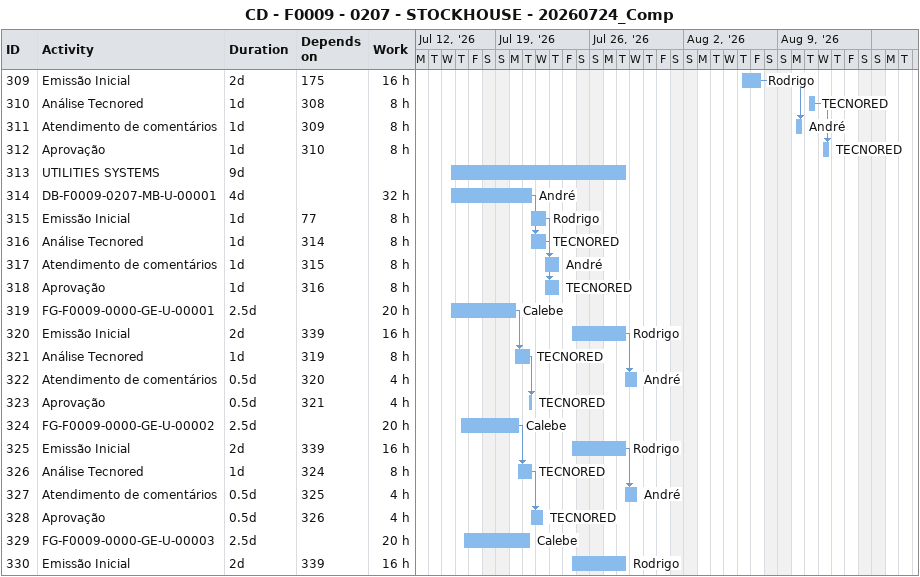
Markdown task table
CD - F0009 - 0207 - STOCKHOUSE - 20260724_Comp

| ID | Task | Duration | Start | Finish | Predecessors | Resources | Work (h) |
|---|---|---|---|---|---|---|---|
| 309 | Emissão Inicial | 2d | 2026-08-06 | 2026-08-07 | 175 | Rodrigo | 16 |
| 310 | Análise Tecnored | 1d | 2026-08-11 | 2026-08-11 | 308 | TECNORED | 8 |
| 311 | Atendimento de comentários | 1d | 2026-08-10 | 2026-08-10 | 309 | André | 8 |
| 312 | Aprovação | 1d | 2026-08-12 | 2026-08-12 | 310 | TECNORED | 8 |
| 313 | UTILITIES SYSTEMS | 9d | 2026-07-15 | 2026-07-28 |  |  |  |
| 314 | DB-F0009-0207-MB-U-00001 | 4d | 2026-07-15 | 2026-07-21 |  | André | 32 |
| 315 | Emissão Inicial | 1d | 2026-07-21 | 2026-07-22 | 77 | Rodrigo | 8 |
| 316 | Análise Tecnored | 1d | 2026-07-21 | 2026-07-22 | 314 | TECNORED | 8 |
| 317 | Atendimento de comentários | 1d | 2026-07-22 | 2026-07-23 | 315 | André | 8 |
| 318 | Aprovação | 1d | 2026-07-22 | 2026-07-23 | 316 | TECNORED | 8 |
| 319 | FG-F0009-0000-GE-U-00001 | 2.5d | 2026-07-15 | 2026-07-20 |  | Calebe | 20 |
| 320 | Emissão Inicial | 2d | 2026-07-24 | 2026-07-28 | 339 | Rodrigo | 16 |
| 321 | Análise Tecnored | 1d | 2026-07-20 | 2026-07-21 | 319 | TECNORED | 8 |
| 322 | Atendimento de comentários | 0.5d | 2026-07-28 | 2026-07-29 | 320 | André | 4 |
| 323 | Aprovação | 0.5d | 2026-07-21 | 2026-07-21 | 321 | TECNORED | 4 |
| 324 | FG-F0009-0000-GE-U-00002 | 2.5d | 2026-07-16 | 2026-07-20 |  | Calebe | 20 |
| 325 | Emissão Inicial | 2d | 2026-07-24 | 2026-07-28 | 339 | Rodrigo | 16 |
| 326 | Análise Tecnored | 1d | 2026-07-20 | 2026-07-21 | 324 | TECNORED | 8 |
| 327 | Atendimento de comentários | 0.5d | 2026-07-28 | 2026-07-29 | 325 | André | 4 |
| 328 | Aprovação | 0.5d | 2026-07-21 | 2026-07-22 | 326 | TECNORED | 4 |
| 329 | FG-F0009-0000-GE-U-00003 | 2.5d | 2026-07-16 | 2026-07-21 |  | Calebe | 20 |
| 330 | Emissão Inicial | 2d | 2026-07-24 | 2026-07-28 | 339 | Rodrigo | 16 |
